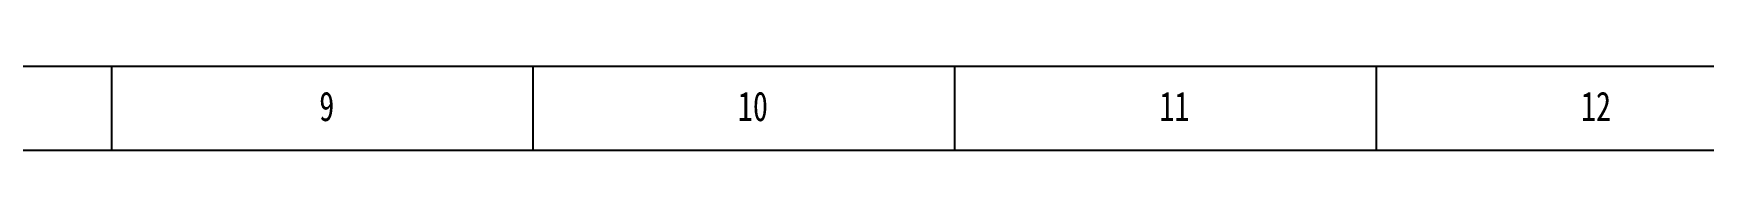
# Model space of a CAD drawing. Header units: millimetres. Extents: x 0 to 594, y 0 to 421.
# Drawn here: x 196.4 to 295.4, y 415.5 to 420.5 of the extents above; entities that cross this region are included whole.
import ezdxf

# ---------------------------------------------------------------- set-up
doc = ezdxf.new("R2010")
doc.units = ezdxf.units.MM
doc.header["$LTSCALE"] = 0.5
doc.layers.add('符号', color=2, linetype='Continuous')
doc.layers.add('细实线', color=4, linetype='Continuous')
doc.styles.add('SLDTEXTSTYLE1', font='HYSWLONGFANGSONG.TTF')

msp = doc.modelspace()

# ---------------------------------------------------------------- linework, layer by layer
at = {"layer": '细实线'}
for p, q in [((594.5, 420.5), (0, 420.5)), ((201, 420.5), (201, 415.525)), ((226, 420.5), (226, 415.525)), ((251, 420.5), (251, 415.525)), ((276, 420.5), (276, 415.525)), ((589.5, 415.525), (12.5, 415.525))]:
    msp.add_line(p, q, dxfattribs=at)

# ---------------------------------------------------------------- texts
at = {"layer": '符号', "char_height": 1.75, "attachment_point": 2, "style": 'SLDTEXTSTYLE1'}
for s, insert in [('9', (213.773, 419.016)), ('10', (239.044, 419.016)), ('12', (289.044, 419.016)), ('11', (264.044, 419.016))]:
    msp.add_mtext(s, dxfattribs=dict(at, insert=insert))

doc.saveas('drawing.dxf')
